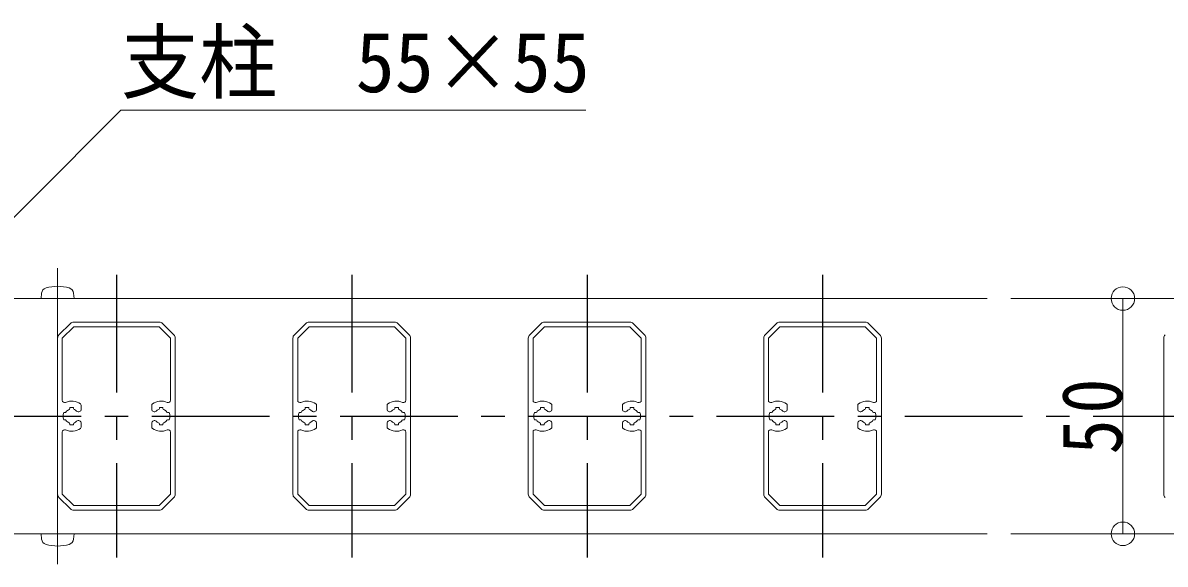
# Model space of a CAD drawing. Units: millimetres at full size, sheet at 1:5; details may follow other scales. Extents: x -1050 to 1050, y -742 to 742.
# Drawn here: x -106.9 to 135.8, y -283.2 to -168.2 of the extents above; entities that cross this region are included whole.
import ezdxf
from ezdxf.enums import TextEntityAlignment as Align

# ---------------------------------------------------------------- set-up
doc = ezdxf.new("R2010")
doc.units = ezdxf.units.MM
doc.header["$LTSCALE"] = 5
doc.linetypes.add('CHAIN1', pattern=[8, 5, -1, 1, -1])
doc.layers.add('0-0_通り芯', color=7, linetype='CHAIN1')
for name, color, linetype, lineweight in [('0-3_寸法', 54, 'Continuous', 20), ('0-4_手摺部材', 92, 'Continuous', 20), ('0-5_手すり子', 12, 'Continuous', 20), ('0-9_文字', 3, 'Continuous', 20)]:
    doc.layers.add(name, color=color, linetype=linetype, lineweight=lineweight)
doc.styles.add('ＭＳ ゴシック', font='')
doc.styles.get('ＭＳ ゴシック').set_extended_font_data('MS Gothic')

# ---------------------------------------------------------------- blocks, each defined once
blk = doc.blocks.new('dimension_origin')
at = {"color": 0, "linetype": 'Continuous', "lineweight": -2}
blk.add_circle((0, 0), 1.25, dxfattribs=at)

msp = doc.modelspace()

# ---------------------------------------------------------------- linework, layer by layer
at = {"layer": '0-0_通り芯'}
for p, q in [((-86.98, -221.793), (-86.98, -281.793)), ((-36.98, -221.793), (-36.98, -281.793)), ((13.02, -221.793), (13.02, -281.793)), ((63.02, -221.793), (63.02, -281.793)), ((-199.48, -251.793), (963.011, -251.793))]:
    msp.add_line(p, q, dxfattribs=at)
at = {"layer": '0-3_寸法'}
msp.add_line((126.832, -226.793), (126.832, -276.793), dxfattribs=at)
at = {"layer": '0-4_手摺部材', "linetype": 'CHAIN1'}
for p, q in [((-99.48, -220.346), (-99.48, -238.573)), ((-99.48, -283.24), (-99.48, -265.013))]:
    msp.add_line(p, q, dxfattribs=at)
at = {"layer": '0-4_手摺部材'}
for p, q in [((-102.882, -225.674), (-102.98, -226.793)), ((-96.078, -225.674), (-95.98, -226.793)), ((-124.48, -226.793), (98.02, -226.793)), ((-95.98, -226.793), (-102.98, -226.793)), ((235.52, -226.793), (103.02, -226.793)), ((-124.48, -276.793), (98.02, -276.793)), ((-102.882, -277.912), (-102.98, -276.793)), ((-95.98, -276.793), (-102.98, -276.793)), ((-96.078, -277.912), (-95.98, -276.793)), ((235.52, -276.793), (103.02, -276.793))]:
    msp.add_line(p, q, dxfattribs=at)
for centre, radius, start, end in [((-101.587, -225.787), 1.3, 105.88085, 175), ((-99.48, -233.193), 9, 74.11915, 105.88085), ((-97.373, -225.787), 1.3, 5, 74.11915), ((-101.587, -277.799), 1.3, 185, 254.11915), ((-99.48, -270.393), 9, 254.11915, 285.88085), ((-97.373, -277.799), 1.3, 285.88085, 355)]:
    msp.add_arc(centre, radius, start, end, dxfattribs=at)
at = {"layer": '0-5_手すり子'}
for p, q in [((-99.187, -234.5), (-96.773, -232.086)), ((-98.48, -235.207), (-96.066, -232.793)), ((-96.066, -231.793), (-77.894, -231.793)), ((-77.187, -232.086), (-74.773, -234.5)), ((-49.187, -234.5), (-46.773, -232.086)), ((-48.48, -235.207), (-46.066, -232.793)), ((-46.066, -231.793), (-27.894, -231.793)), ((-27.187, -232.086), (-24.773, -234.5)), ((0.813, -234.5), (3.227, -232.086)), ((1.52, -235.207), (3.934, -232.793)), ((3.934, -231.793), (22.106, -231.793)), ((22.813, -232.086), (25.227, -234.5)), ((50.813, -234.5), (53.227, -232.086)), ((51.52, -235.207), (53.934, -232.793)), ((53.934, -231.793), (72.106, -231.793)), ((72.813, -232.086), (75.227, -234.5)), ((-99.48, -235.207), (-99.48, -268.379)), ((-98.48, -235.207), (-98.48, -248.411)), ((-75.48, -235.207), (-75.48, -248.411)), ((-74.48, -235.207), (-74.48, -268.379)), ((-49.48, -235.207), (-49.48, -268.379)), ((-48.48, -235.207), (-48.48, -248.411)), ((-25.48, -235.207), (-25.48, -248.411)), ((-24.48, -235.207), (-24.48, -268.379)), ((0.52, -235.207), (0.52, -268.379)), ((1.52, -235.207), (1.52, -248.411)), ((24.52, -235.207), (24.52, -248.411)), ((25.52, -235.207), (25.52, -268.379)), ((50.52, -235.207), (50.52, -268.379)), ((51.52, -235.207), (51.52, -248.411)), ((74.52, -235.207), (74.52, -248.411)), ((75.52, -235.207), (75.52, -268.379)), ((135.52, -235.207), (135.52, -268.379)), ((-94.48, -249.443), (-94.48, -250.313)), ((-79.48, -249.443), (-79.48, -250.313)), ((-44.48, -249.443), (-44.48, -250.313)), ((-29.48, -249.443), (-29.48, -250.313)), ((5.52, -249.443), (5.52, -250.313)), ((20.52, -249.443), (20.52, -250.313)), ((55.52, -249.443), (55.52, -250.313)), ((70.52, -249.443), (70.52, -250.313)), ((-97.942, -251.043), (-98.171, -251.043)), ((-96.868, -249.984), (-96.868, -250.13)), ((-96.092, -249.984), (-96.092, -250.13)), ((-77.868, -249.984), (-77.868, -250.13)), ((-77.092, -249.984), (-77.092, -250.13)), ((-76.018, -251.043), (-75.789, -251.043)), ((-47.942, -251.043), (-48.171, -251.043)), ((-46.868, -249.984), (-46.868, -250.13)), ((-46.092, -249.984), (-46.092, -250.13)), ((-27.868, -249.984), (-27.868, -250.13)), ((-27.092, -249.984), (-27.092, -250.13)), ((-26.018, -251.043), (-25.789, -251.043)), ((2.058, -251.043), (1.829, -251.043)), ((3.132, -249.984), (3.132, -250.13)), ((3.908, -249.984), (3.908, -250.13)), ((22.132, -249.984), (22.132, -250.13)), ((22.908, -249.984), (22.908, -250.13)), ((23.982, -251.043), (24.211, -251.043)), ((52.058, -251.043), (51.829, -251.043)), ((53.132, -249.984), (53.132, -250.13)), ((53.908, -249.984), (53.908, -250.13)), ((72.132, -249.984), (72.132, -250.13)), ((72.908, -249.984), (72.908, -250.13)), ((73.982, -251.043), (74.211, -251.043)), ((-97.942, -252.543), (-98.171, -252.543)), ((-96.868, -253.456), (-96.868, -253.602)), ((-96.092, -253.456), (-96.092, -253.602)), ((-94.48, -254.142), (-94.48, -253.273)), ((-79.48, -254.142), (-79.48, -253.273)), ((-77.868, -253.456), (-77.868, -253.602)), ((-77.092, -253.456), (-77.092, -253.602)), ((-76.018, -252.543), (-75.789, -252.543)), ((-47.942, -252.543), (-48.171, -252.543)), ((-46.868, -253.456), (-46.868, -253.602)), ((-46.092, -253.456), (-46.092, -253.602)), ((-44.48, -254.142), (-44.48, -253.273)), ((-29.48, -254.142), (-29.48, -253.273)), ((-27.868, -253.456), (-27.868, -253.602)), ((-27.092, -253.456), (-27.092, -253.602)), ((-26.018, -252.543), (-25.789, -252.543)), ((2.058, -252.543), (1.829, -252.543)), ((3.132, -253.456), (3.132, -253.602)), ((3.908, -253.456), (3.908, -253.602)), ((5.52, -254.142), (5.52, -253.273)), ((20.52, -254.142), (20.52, -253.273)), ((22.132, -253.456), (22.132, -253.602)), ((22.908, -253.456), (22.908, -253.602)), ((23.982, -252.543), (24.211, -252.543)), ((52.058, -252.543), (51.829, -252.543)), ((53.132, -253.456), (53.132, -253.602)), ((53.908, -253.456), (53.908, -253.602)), ((55.52, -254.142), (55.52, -253.273)), ((70.52, -254.142), (70.52, -253.273)), ((72.132, -253.456), (72.132, -253.602)), ((72.908, -253.456), (72.908, -253.602)), ((73.982, -252.543), (74.211, -252.543)), ((-98.48, -255.175), (-98.48, -268.379)), ((-75.48, -255.175), (-75.48, -268.379)), ((-48.48, -255.175), (-48.48, -268.379)), ((-25.48, -255.175), (-25.48, -268.379)), ((1.52, -255.175), (1.52, -268.379)), ((24.52, -255.175), (24.52, -268.379)), ((51.52, -255.175), (51.52, -268.379)), ((74.52, -255.175), (74.52, -268.379)), ((-96.773, -271.5), (-99.187, -269.086)), ((-98.48, -268.379), (-96.066, -270.793)), ((-77.894, -270.793), (-75.48, -268.379)), ((-74.773, -269.086), (-77.187, -271.5)), ((-46.773, -271.5), (-49.187, -269.086)), ((-48.48, -268.379), (-46.066, -270.793)), ((-27.894, -270.793), (-25.48, -268.379)), ((-24.773, -269.086), (-27.187, -271.5)), ((3.227, -271.5), (0.813, -269.086)), ((1.52, -268.379), (3.934, -270.793)), ((22.106, -270.793), (24.52, -268.379)), ((25.227, -269.086), (22.813, -271.5)), ((53.227, -271.5), (50.813, -269.086)), ((51.52, -268.379), (53.934, -270.793)), ((72.106, -270.793), (74.52, -268.379)), ((75.227, -269.086), (72.813, -271.5)), ((-96.066, -270.793), (-77.894, -270.793)), ((-77.894, -271.793), (-96.066, -271.793)), ((-46.066, -270.793), (-27.894, -270.793)), ((-27.894, -271.793), (-46.066, -271.793)), ((3.934, -270.793), (22.106, -270.793)), ((22.106, -271.793), (3.934, -271.793)), ((53.934, -270.793), (72.106, -270.793)), ((72.106, -271.793), (53.934, -271.793))]:
    msp.add_line(p, q, dxfattribs=at)
for points in [[(-96.066, -232.793), (-77.894, -232.793), (-75.48, -235.207)], [(-46.066, -232.793), (-27.894, -232.793), (-25.48, -235.207)], [(3.934, -232.793), (22.106, -232.793), (24.52, -235.207)], [(53.934, -232.793), (72.106, -232.793), (74.52, -235.207)]]:
    msp.add_lwpolyline(points, dxfattribs=at)
for centre, radius, start, end in [((-96.066, -232.793), 1, 90, 135), ((-77.894, -232.793), 1, 45, 90), ((-46.066, -232.793), 1, 90, 135), ((-27.894, -232.793), 1, 45, 90), ((3.934, -232.793), 1, 90, 135), ((22.106, -232.793), 1, 45, 90), ((53.934, -232.793), 1, 90, 135), ((72.106, -232.793), 1, 45, 90), ((-98.48, -235.207), 1, 135, 180), ((-75.48, -235.207), 1, 0, 45), ((-48.48, -235.207), 1, 135, 180), ((-25.48, -235.207), 1, 0, 45), ((1.52, -235.207), 1, 135, 180), ((24.52, -235.207), 1, 0, 45), ((51.52, -235.207), 1, 135, 180), ((74.52, -235.207), 1, 0, 45), ((136.52, -235.207), 1, 135, 180), ((-97.98, -248.411), 0.5, 180, 293.91653), ((-96.48, -251.793), 3.2, 54.1117, 113.91653), ((-96.48, -251.793), 1.85, 77.88625, 102.11375), ((-94.78, -249.443), 0.3, 0, 54.1117), ((-79.18, -249.443), 0.3, 125.8883, 180), ((-77.48, -251.793), 3.2, 66.08347, 125.8883), ((-77.48, -251.793), 1.85, 77.88625, 102.11375), ((-75.98, -248.411), 0.5, 246.08347, 360), ((-47.98, -248.411), 0.5, 180, 293.91653), ((-46.48, -251.793), 3.2, 54.1117, 113.91653), ((-46.48, -251.793), 1.85, 77.88625, 102.11375), ((-44.78, -249.443), 0.3, 0, 54.1117), ((-29.18, -249.443), 0.3, 125.8883, 180), ((-27.48, -251.793), 3.2, 66.08347, 125.8883), ((-27.48, -251.793), 1.85, 77.88625, 102.11375), ((-25.98, -248.411), 0.5, 246.08347, 360), ((2.02, -248.411), 0.5, 180, 293.91653), ((3.52, -251.793), 3.2, 54.1117, 113.91653), ((3.52, -251.793), 1.85, 77.88625, 102.11375), ((5.22, -249.443), 0.3, 0, 54.1117), ((20.82, -249.443), 0.3, 125.8883, 180), ((22.52, -251.793), 3.2, 66.08347, 125.8883), ((22.52, -251.793), 1.85, 77.88625, 102.11375), ((24.02, -248.411), 0.5, 246.08347, 360), ((52.02, -248.411), 0.5, 180, 293.91653), ((53.52, -251.793), 3.2, 54.1117, 113.91653), ((53.52, -251.793), 1.85, 77.88625, 102.11375), ((55.22, -249.443), 0.3, 0, 54.1117), ((70.82, -249.443), 0.3, 125.8883, 180), ((72.52, -251.793), 3.2, 66.08347, 125.8883), ((72.52, -251.793), 1.85, 77.88625, 102.11375), ((74.02, -248.411), 0.5, 246.08347, 360), ((-96.48, -251.793), 1.85, 156.08347, 203.91653), ((-97.942, -250.743), 0.3, 270, 324.31467), ((-96.48, -251.793), 1.5, 112.47927, 144.31467), ((-97.168, -250.13), 0.3, 292.47927, 360), ((-95.792, -250.13), 0.3, 180, 247.52073), ((-96.48, -251.793), 1.5, 45.83179, 67.52073), ((-95.043, -250.313), 0.563, 225.83179, 360), ((-78.917, -250.313), 0.563, 180, 314.16821), ((-77.48, -251.793), 1.5, 112.47927, 134.16821), ((-78.168, -250.13), 0.3, 292.47927, 360), ((-76.792, -250.13), 0.3, 180, 247.52073), ((-77.48, -251.793), 1.5, 35.68533, 67.52073), ((-76.018, -250.743), 0.3, 215.68533, 270), ((-77.48, -251.793), 1.85, 336.08347, 23.91653), ((-46.48, -251.793), 1.85, 156.08347, 203.91653), ((-47.942, -250.743), 0.3, 270, 324.31467), ((-46.48, -251.793), 1.5, 112.47927, 144.31467), ((-47.168, -250.13), 0.3, 292.47927, 360), ((-45.792, -250.13), 0.3, 180, 247.52073), ((-46.48, -251.793), 1.5, 45.83179, 67.52073), ((-45.043, -250.313), 0.563, 225.83179, 360), ((-28.917, -250.313), 0.563, 180, 314.16821), ((-27.48, -251.793), 1.5, 112.47927, 134.16821), ((-28.168, -250.13), 0.3, 292.47927, 360), ((-26.792, -250.13), 0.3, 180, 247.52073), ((-27.48, -251.793), 1.5, 35.68533, 67.52073), ((-26.018, -250.743), 0.3, 215.68533, 270), ((-27.48, -251.793), 1.85, 336.08347, 23.91653), ((3.52, -251.793), 1.85, 156.08347, 203.91653), ((2.058, -250.743), 0.3, 270, 324.31467), ((3.52, -251.793), 1.5, 112.47927, 144.31467), ((2.832, -250.13), 0.3, 292.47927, 360), ((4.208, -250.13), 0.3, 180, 247.52073), ((3.52, -251.793), 1.5, 45.83179, 67.52073), ((4.957, -250.313), 0.563, 225.83179, 360), ((21.083, -250.313), 0.563, 180, 314.16821), ((22.52, -251.793), 1.5, 112.47927, 134.16821), ((21.832, -250.13), 0.3, 292.47927, 360), ((23.208, -250.13), 0.3, 180, 247.52073), ((22.52, -251.793), 1.5, 35.68533, 67.52073), ((23.982, -250.743), 0.3, 215.68533, 270), ((22.52, -251.793), 1.85, 336.08347, 23.91653), ((53.52, -251.793), 1.85, 156.08347, 203.91653), ((52.058, -250.743), 0.3, 270, 324.31467), ((53.52, -251.793), 1.5, 112.47927, 144.31467), ((52.832, -250.13), 0.3, 292.47927, 360), ((54.208, -250.13), 0.3, 180, 247.52073), ((53.52, -251.793), 1.5, 45.83179, 67.52073), ((54.957, -250.313), 0.563, 225.83179, 360), ((71.083, -250.313), 0.563, 180, 314.16821), ((72.52, -251.793), 1.5, 112.47927, 134.16821), ((71.832, -250.13), 0.3, 292.47927, 360), ((73.208, -250.13), 0.3, 180, 247.52073), ((72.52, -251.793), 1.5, 35.68533, 67.52073), ((73.982, -250.743), 0.3, 215.68533, 270), ((72.52, -251.793), 1.85, 336.08347, 23.91653), ((-97.98, -255.175), 0.5, 66.08347, 180), ((-97.942, -252.843), 0.3, 35.68533, 90), ((-96.48, -251.793), 3.2, 246.08347, 305.8883), ((-96.48, -251.793), 1.5, 215.68533, 247.52073), ((-97.168, -253.456), 0.3, 0, 67.52073), ((-96.48, -251.793), 1.85, 257.88625, 282.11375), ((-95.792, -253.456), 0.3, 112.47927, 180), ((-96.48, -251.793), 1.5, 292.47927, 314.16821), ((-95.043, -253.273), 0.563, 0, 134.16821), ((-94.78, -254.142), 0.3, 305.8883, 360), ((-78.917, -253.273), 0.563, 45.83179, 180), ((-79.18, -254.142), 0.3, 180, 234.1117), ((-77.48, -251.793), 3.2, 234.1117, 293.91653), ((-77.48, -251.793), 1.5, 225.83179, 247.52073), ((-78.168, -253.456), 0.3, 0, 67.52073), ((-77.48, -251.793), 1.85, 257.88625, 282.11375), ((-76.792, -253.456), 0.3, 112.47927, 180), ((-77.48, -251.793), 1.5, 292.47927, 324.31467), ((-76.018, -252.843), 0.3, 90, 144.31467), ((-75.98, -255.175), 0.5, 0, 113.91653), ((-47.98, -255.175), 0.5, 66.08347, 180), ((-47.942, -252.843), 0.3, 35.68533, 90), ((-46.48, -251.793), 3.2, 246.08347, 305.8883), ((-46.48, -251.793), 1.5, 215.68533, 247.52073), ((-47.168, -253.456), 0.3, 0, 67.52073), ((-46.48, -251.793), 1.85, 257.88625, 282.11375), ((-45.792, -253.456), 0.3, 112.47927, 180), ((-46.48, -251.793), 1.5, 292.47927, 314.16821), ((-45.043, -253.273), 0.563, 0, 134.16821), ((-44.78, -254.142), 0.3, 305.8883, 360), ((-28.917, -253.273), 0.563, 45.83179, 180), ((-29.18, -254.142), 0.3, 180, 234.1117), ((-27.48, -251.793), 3.2, 234.1117, 293.91653), ((-27.48, -251.793), 1.5, 225.83179, 247.52073), ((-28.168, -253.456), 0.3, 0, 67.52073), ((-27.48, -251.793), 1.85, 257.88625, 282.11375), ((-26.792, -253.456), 0.3, 112.47927, 180), ((-27.48, -251.793), 1.5, 292.47927, 324.31467), ((-26.018, -252.843), 0.3, 90, 144.31467), ((-25.98, -255.175), 0.5, 0, 113.91653), ((2.02, -255.175), 0.5, 66.08347, 180), ((2.058, -252.843), 0.3, 35.68533, 90), ((3.52, -251.793), 3.2, 246.08347, 305.8883), ((3.52, -251.793), 1.5, 215.68533, 247.52073), ((2.832, -253.456), 0.3, 0, 67.52073), ((3.52, -251.793), 1.85, 257.88625, 282.11375), ((4.208, -253.456), 0.3, 112.47927, 180), ((3.52, -251.793), 1.5, 292.47927, 314.16821), ((4.957, -253.273), 0.563, 0, 134.16821), ((5.22, -254.142), 0.3, 305.8883, 360), ((21.083, -253.273), 0.563, 45.83179, 180), ((20.82, -254.142), 0.3, 180, 234.1117), ((22.52, -251.793), 3.2, 234.1117, 293.91653), ((22.52, -251.793), 1.5, 225.83179, 247.52073), ((21.832, -253.456), 0.3, 0, 67.52073), ((22.52, -251.793), 1.85, 257.88625, 282.11375), ((23.208, -253.456), 0.3, 112.47927, 180), ((22.52, -251.793), 1.5, 292.47927, 324.31467), ((23.982, -252.843), 0.3, 90, 144.31467), ((24.02, -255.175), 0.5, 0, 113.91653), ((52.02, -255.175), 0.5, 66.08347, 180), ((52.058, -252.843), 0.3, 35.68533, 90), ((53.52, -251.793), 3.2, 246.08347, 305.8883), ((53.52, -251.793), 1.5, 215.68533, 247.52073), ((52.832, -253.456), 0.3, 0, 67.52073), ((53.52, -251.793), 1.85, 257.88625, 282.11375), ((54.208, -253.456), 0.3, 112.47927, 180), ((53.52, -251.793), 1.5, 292.47927, 314.16821), ((54.957, -253.273), 0.563, 0, 134.16821), ((55.22, -254.142), 0.3, 305.8883, 360), ((71.083, -253.273), 0.563, 45.83179, 180), ((70.82, -254.142), 0.3, 180, 234.1117), ((72.52, -251.793), 3.2, 234.1117, 293.91653), ((72.52, -251.793), 1.5, 225.83179, 247.52073), ((71.832, -253.456), 0.3, 0, 67.52073), ((72.52, -251.793), 1.85, 257.88625, 282.11375), ((73.208, -253.456), 0.3, 112.47927, 180), ((72.52, -251.793), 1.5, 292.47927, 324.31467), ((73.982, -252.843), 0.3, 90, 144.31467), ((74.02, -255.175), 0.5, 0, 113.91653), ((-98.48, -268.379), 1, 180, 225), ((-75.48, -268.379), 1, 315, 360), ((-48.48, -268.379), 1, 180, 225), ((-25.48, -268.379), 1, 315, 360), ((1.52, -268.379), 1, 180, 225), ((24.52, -268.379), 1, 315, 360), ((51.52, -268.379), 1, 180, 225), ((74.52, -268.379), 1, 315, 360), ((136.52, -268.379), 1, 180, 225), ((-96.066, -270.793), 1, 225, 270), ((-77.894, -270.793), 1, 270, 315), ((-46.066, -270.793), 1, 225, 270), ((-27.894, -270.793), 1, 270, 315), ((3.934, -270.793), 1, 225, 270), ((22.106, -270.793), 1, 270, 315), ((53.934, -270.793), 1, 225, 270), ((72.106, -270.793), 1, 270, 315)]:
    msp.add_arc(centre, radius, start, end, dxfattribs=at)
at = {"layer": '0-9_文字'}
msp.add_lwpolyline([(-124.674, -225.433), (-86.034, -186.793), (12.716, -186.793)], dxfattribs=at)

# ---------------------------------------------------------------- block references
at = {"layer": '0-3_寸法', "xscale": 2, "yscale": 2}
for p, rotation in [((126.832, -226.793), 90), ((126.832, -276.793), 270)]:
    msp.add_blockref('dimension_origin', p, dxfattribs=dict(at, rotation=rotation))

# ---------------------------------------------------------------- texts
at = {"layer": '0-3_寸法', "insert": (126.832, -259.918), "char_height": 12.83, "attachment_point": 7, "rotation": 90, "style": 'ＭＳ ゴシック'}
msp.add_mtext('\\T1.17;\\W0.85;50', dxfattribs=at)
at = {"layer": '0-9_文字', "style": 'ＭＳ ゴシック', "width": 0.95}
msp.add_text('支柱\u300055×55', height=12.83, dxfattribs=at).set_placement((-86.034, -186.793), align=Align.BOTTOM_LEFT)

doc.saveas('drawing.dxf')
